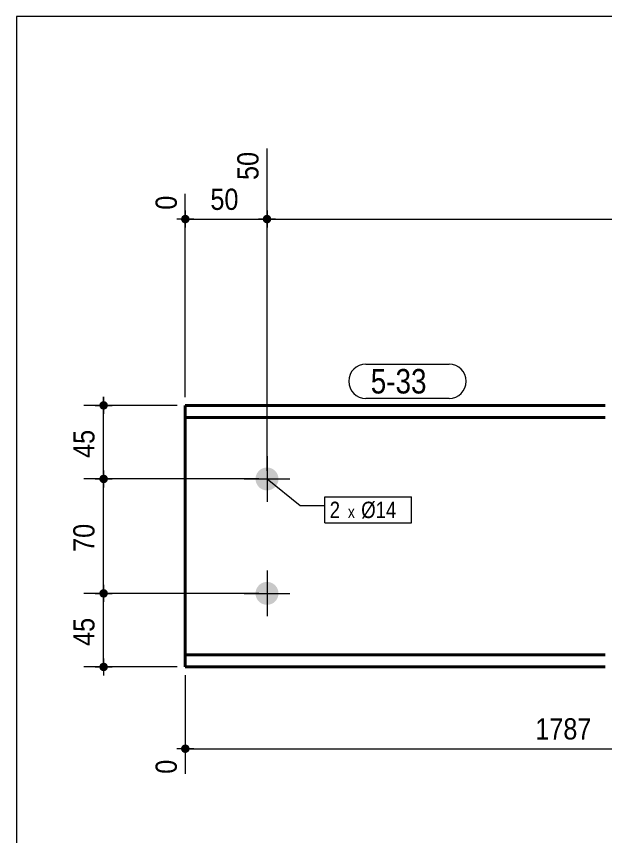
# Model space of a CAD drawing. Header units: millimetres. Extents: x 2 to 287, y 5 to 195.
# Drawn here: x 5 to 77.1, y 94.7 to 195 of the extents above; entities that cross this region are included whole.
import ezdxf

# ---------------------------------------------------------------- set-up
doc = ezdxf.new("R2010")
doc.units = ezdxf.units.MM
for name, color, linetype, lineweight in [('Boulon', 7, 'Continuous', 0), ('Cotation', 7, 'Continuous', 0), ('Désignation boulon', 3, 'Continuous', 0), ('Feuille dessin', 5, 'Continuous', 0), ('Piece', 2, 'Continuous', 0), ('Repère pièce', 3, 'Continuous', 0)]:
    doc.layers.add(name, color=color, linetype=linetype, lineweight=lineweight)
doc.styles.add('ARIAL', font='ARIAL.TTF')
doc.styles.add('COMIC_SANS_MS', font='COMIC.TTF')

# ---------------------------------------------------------------- blocks, each defined once
blk = doc.blocks.new('*A2')
at = {"layer": 'Boulon'}
for points in [[(34.28, 138.45), (34.28, 138.49), (34.28, 138.52), (34.29, 138.55), (34.29, 138.59), (34.29, 138.62), (34.3, 138.66), (34.31, 138.69), (34.31, 138.72), (34.32, 138.76), (34.33, 138.79), (34.34, 138.82), (34.35, 138.86), (34.36, 138.89), (34.37, 138.92), (34.39, 138.95), (34.4, 138.98), (34.41, 139.01), (34.43, 139.05), (34.44, 139.08), (34.46, 139.11), (34.48, 139.14), (34.5, 139.17), (34.52, 139.19), (34.54, 139.22), (34.56, 139.25), (34.58, 139.28), (34.6, 139.3), (34.62, 139.33), (34.64, 139.36), (34.67, 139.38), (34.69, 139.41), (34.71, 139.43), (34.74, 139.45), (34.77, 139.48), (34.79, 139.5), (34.82, 139.52), (34.85, 139.54), (34.87, 139.56), (34.9, 139.58), (34.93, 139.6), (34.96, 139.62), (34.99, 139.63), (35.02, 139.65), (35.05, 139.67), (35.08, 139.68), (35.11, 139.7), (35.14, 139.71), (35.18, 139.72), (35.21, 139.73), (35.24, 139.75), (35.27, 139.76), (35.31, 139.77), (35.34, 139.77), (35.37, 139.78), (35.41, 139.79), (35.44, 139.8), (35.47, 139.8), (35.51, 139.81), (35.54, 139.81), (35.58, 139.81), (35.61, 139.81), (35.65, 139.82), (35.68, 139.82), (35.71, 139.82), (35.75, 139.81), (35.78, 139.81), (35.82, 139.81), (35.85, 139.81), (35.89, 139.8), (35.92, 139.8), (35.95, 139.79), (35.99, 139.78), (36.02, 139.77), (36.05, 139.77), (36.09, 139.76), (36.12, 139.75), (36.15, 139.73), (36.18, 139.72), (36.22, 139.71), (36.25, 139.7), (36.28, 139.68), (36.31, 139.67), (36.34, 139.65), (36.37, 139.63), (36.4, 139.62), (36.43, 139.6), (36.46, 139.58), (36.49, 139.56), (36.51, 139.54), (36.54, 139.52), (36.57, 139.5), (36.59, 139.48), (36.62, 139.45), (36.65, 139.43), (36.67, 139.41), (36.69, 139.38), (36.72, 139.36), (36.74, 139.33), (36.76, 139.3), (36.78, 139.28), (36.8, 139.25), (36.82, 139.22), (36.84, 139.19), (36.86, 139.17), (36.88, 139.14), (36.9, 139.11), (36.91, 139.08), (36.93, 139.05), (36.95, 139.01), (36.96, 138.98), (36.97, 138.95), (36.99, 138.92), (37, 138.89), (37.01, 138.86), (37.02, 138.82), (37.03, 138.79), (37.04, 138.76), (37.05, 138.72), (37.05, 138.69), (37.06, 138.66), (37.06, 138.62), (37.07, 138.59), (37.07, 138.55), (37.08, 138.52), (37.08, 138.49), (37.08, 138.45), (37.08, 138.42), (37.08, 138.38), (37.08, 138.35), (37.08, 138.31), (37.07, 138.28), (37.07, 138.24), (37.06, 138.21), (37.06, 138.18), (37.05, 138.14), (37.05, 138.11), (37.04, 138.08), (37.03, 138.04), (37.02, 138.01), (37.01, 137.98), (37, 137.94), (36.99, 137.91), (36.97, 137.88), (36.96, 137.85), (36.95, 137.82), (36.93, 137.79), (36.91, 137.76), (36.9, 137.73), (36.88, 137.7), (36.86, 137.67), (36.84, 137.64), (36.82, 137.61), (36.8, 137.58), (36.78, 137.56), (36.76, 137.53), (36.74, 137.5), (36.72, 137.48), (36.69, 137.45), (36.67, 137.43), (36.65, 137.4), (36.62, 137.38), (36.59, 137.36), (36.57, 137.33), (36.54, 137.31), (36.51, 137.29), (36.49, 137.27), (36.46, 137.25), (36.43, 137.23), (36.4, 137.22), (36.37, 137.2), (36.34, 137.18), (36.31, 137.17), (36.28, 137.15), (36.25, 137.14), (36.22, 137.12), (36.18, 137.11), (36.15, 137.1), (36.12, 137.09), (36.09, 137.08), (36.05, 137.07), (36.02, 137.06), (35.99, 137.05), (35.95, 137.04), (35.92, 137.04), (35.89, 137.03), (35.85, 137.03), (35.82, 137.02), (35.78, 137.02), (35.75, 137.02), (35.71, 137.02), (35.68, 137.02), (35.65, 137.02), (35.61, 137.02), (35.58, 137.02), (35.54, 137.02), (35.51, 137.03), (35.47, 137.03), (35.44, 137.04), (35.41, 137.04), (35.37, 137.05), (35.34, 137.06), (35.31, 137.07), (35.27, 137.08), (35.24, 137.09), (35.21, 137.1), (35.18, 137.11), (35.14, 137.12), (35.11, 137.14), (35.08, 137.15), (35.05, 137.17), (35.02, 137.18), (34.99, 137.2), (34.96, 137.22), (34.93, 137.23), (34.9, 137.25), (34.87, 137.27), (34.85, 137.29), (34.82, 137.31), (34.79, 137.33), (34.77, 137.36), (34.74, 137.38), (34.71, 137.4), (34.69, 137.43), (34.67, 137.45), (34.64, 137.48), (34.62, 137.5), (34.6, 137.53), (34.58, 137.56), (34.56, 137.58), (34.54, 137.61), (34.52, 137.64), (34.5, 137.67), (34.48, 137.7), (34.46, 137.73), (34.44, 137.76), (34.43, 137.79), (34.41, 137.82), (34.4, 137.85), (34.39, 137.88), (34.37, 137.91), (34.36, 137.94), (34.35, 137.98), (34.34, 138.01), (34.33, 138.04), (34.32, 138.08), (34.31, 138.11), (34.31, 138.14), (34.3, 138.18), (34.29, 138.21), (34.29, 138.24), (34.29, 138.28), (34.28, 138.31), (34.28, 138.35), (34.28, 138.38), (34.28, 138.42)], [(34.28, 124.45), (34.28, 124.49), (34.28, 124.52), (34.29, 124.55), (34.29, 124.59), (34.29, 124.62), (34.3, 124.66), (34.31, 124.69), (34.31, 124.72), (34.32, 124.76), (34.33, 124.79), (34.34, 124.82), (34.35, 124.86), (34.36, 124.89), (34.37, 124.92), (34.39, 124.95), (34.4, 124.98), (34.41, 125.01), (34.43, 125.05), (34.44, 125.08), (34.46, 125.11), (34.48, 125.14), (34.5, 125.17), (34.52, 125.19), (34.54, 125.22), (34.56, 125.25), (34.58, 125.28), (34.6, 125.3), (34.62, 125.33), (34.64, 125.36), (34.67, 125.38), (34.69, 125.41), (34.71, 125.43), (34.74, 125.45), (34.77, 125.48), (34.79, 125.5), (34.82, 125.52), (34.85, 125.54), (34.87, 125.56), (34.9, 125.58), (34.93, 125.6), (34.96, 125.62), (34.99, 125.63), (35.02, 125.65), (35.05, 125.67), (35.08, 125.68), (35.11, 125.7), (35.14, 125.71), (35.18, 125.72), (35.21, 125.73), (35.24, 125.75), (35.27, 125.76), (35.31, 125.77), (35.34, 125.77), (35.37, 125.78), (35.41, 125.79), (35.44, 125.8), (35.47, 125.8), (35.51, 125.81), (35.54, 125.81), (35.58, 125.81), (35.61, 125.81), (35.65, 125.82), (35.68, 125.82), (35.71, 125.82), (35.75, 125.81), (35.78, 125.81), (35.82, 125.81), (35.85, 125.81), (35.89, 125.8), (35.92, 125.8), (35.95, 125.79), (35.99, 125.78), (36.02, 125.77), (36.05, 125.77), (36.09, 125.76), (36.12, 125.75), (36.15, 125.73), (36.18, 125.72), (36.22, 125.71), (36.25, 125.7), (36.28, 125.68), (36.31, 125.67), (36.34, 125.65), (36.37, 125.63), (36.4, 125.62), (36.43, 125.6), (36.46, 125.58), (36.49, 125.56), (36.51, 125.54), (36.54, 125.52), (36.57, 125.5), (36.59, 125.48), (36.62, 125.45), (36.65, 125.43), (36.67, 125.41), (36.69, 125.38), (36.72, 125.36), (36.74, 125.33), (36.76, 125.3), (36.78, 125.28), (36.8, 125.25), (36.82, 125.22), (36.84, 125.19), (36.86, 125.17), (36.88, 125.14), (36.9, 125.11), (36.91, 125.08), (36.93, 125.05), (36.95, 125.01), (36.96, 124.98), (36.97, 124.95), (36.99, 124.92), (37, 124.89), (37.01, 124.86), (37.02, 124.82), (37.03, 124.79), (37.04, 124.76), (37.05, 124.72), (37.05, 124.69), (37.06, 124.66), (37.06, 124.62), (37.07, 124.59), (37.07, 124.55), (37.08, 124.52), (37.08, 124.49), (37.08, 124.45), (37.08, 124.42), (37.08, 124.38), (37.08, 124.35), (37.08, 124.31), (37.07, 124.28), (37.07, 124.24), (37.06, 124.21), (37.06, 124.18), (37.05, 124.14), (37.05, 124.11), (37.04, 124.08), (37.03, 124.04), (37.02, 124.01), (37.01, 123.98), (37, 123.94), (36.99, 123.91), (36.97, 123.88), (36.96, 123.85), (36.95, 123.82), (36.93, 123.79), (36.91, 123.76), (36.9, 123.73), (36.88, 123.7), (36.86, 123.67), (36.84, 123.64), (36.82, 123.61), (36.8, 123.58), (36.78, 123.56), (36.76, 123.53), (36.74, 123.5), (36.72, 123.48), (36.69, 123.45), (36.67, 123.43), (36.65, 123.4), (36.62, 123.38), (36.59, 123.36), (36.57, 123.33), (36.54, 123.31), (36.51, 123.29), (36.49, 123.27), (36.46, 123.25), (36.43, 123.23), (36.4, 123.22), (36.37, 123.2), (36.34, 123.18), (36.31, 123.17), (36.28, 123.15), (36.25, 123.14), (36.22, 123.12), (36.18, 123.11), (36.15, 123.1), (36.12, 123.09), (36.09, 123.08), (36.05, 123.07), (36.02, 123.06), (35.99, 123.05), (35.95, 123.04), (35.92, 123.04), (35.89, 123.03), (35.85, 123.03), (35.82, 123.02), (35.78, 123.02), (35.75, 123.02), (35.71, 123.02), (35.68, 123.02), (35.65, 123.02), (35.61, 123.02), (35.58, 123.02), (35.54, 123.02), (35.51, 123.03), (35.47, 123.03), (35.44, 123.04), (35.41, 123.04), (35.37, 123.05), (35.34, 123.06), (35.31, 123.07), (35.27, 123.08), (35.24, 123.09), (35.21, 123.1), (35.18, 123.11), (35.14, 123.12), (35.11, 123.14), (35.08, 123.15), (35.05, 123.17), (35.02, 123.18), (34.99, 123.2), (34.96, 123.22), (34.93, 123.23), (34.9, 123.25), (34.87, 123.27), (34.85, 123.29), (34.82, 123.31), (34.79, 123.33), (34.77, 123.36), (34.74, 123.38), (34.71, 123.4), (34.69, 123.43), (34.67, 123.45), (34.64, 123.48), (34.62, 123.5), (34.6, 123.53), (34.58, 123.56), (34.56, 123.58), (34.54, 123.61), (34.52, 123.64), (34.5, 123.67), (34.48, 123.7), (34.46, 123.73), (34.44, 123.76), (34.43, 123.79), (34.41, 123.82), (34.4, 123.85), (34.39, 123.88), (34.37, 123.91), (34.36, 123.94), (34.35, 123.98), (34.34, 124.01), (34.33, 124.04), (34.32, 124.08), (34.31, 124.11), (34.31, 124.14), (34.3, 124.18), (34.29, 124.21), (34.29, 124.24), (34.29, 124.28), (34.28, 124.31), (34.28, 124.35), (34.28, 124.38), (34.28, 124.42)]]:
    blk.add_hatch(color=256, dxfattribs=at).paths.add_polyline_path(points, flags=17)
at = {"layer": 'Boulon', "linetype": 'Continuous', "lineweight": 0}
for p, q in [((35.68, 141.22), (35.68, 135.62)), ((32.88, 138.42), (38.48, 138.42)), ((35.68, 127.22), (35.68, 121.62)), ((32.88, 124.42), (38.48, 124.42))]:
    blk.add_line(p, q, dxfattribs=at)
blk = doc.blocks.new('*A4')
at = {"layer": 'Piece', "color": 2, "linetype": 'Continuous', "lineweight": 40}
for p, q in [((77.079679, 147.417109), (25.68, 147.417109)), ((25.68, 116.897109), (25.68, 147.417109)), ((77.079679, 145.937109), (25.68, 145.937109)), ((25.68, 116.897109), (77.079679, 116.897109)), ((25.68, 115.417109), (25.68, 116.897109)), ((77.079679, 115.417109), (25.68, 115.417109))]:
    blk.add_line(p, q, dxfattribs=at)
blk = doc.blocks.new('*A5')
at = {"layer": 'Feuille dessin', "linetype": 'Continuous', "lineweight": 0}
for p, q in [((282, 195), (5, 195)), ((5, 195), (5, 5))]:
    blk.add_line(p, q, dxfattribs=at)
blk = doc.blocks.new('*A13')
at = {"layer": 'Cotation'}
for points in [[(15.65, 123.9), (15.63, 123.9), (15.6, 123.9), (15.58, 123.91), (15.55, 123.91), (15.53, 123.92), (15.5, 123.93), (15.48, 123.94), (15.46, 123.95), (15.43, 123.96), (15.41, 123.97), (15.39, 123.98), (15.37, 124), (15.35, 124.01), (15.33, 124.03), (15.31, 124.05), (15.29, 124.07), (15.28, 124.09), (15.26, 124.11), (15.25, 124.13), (15.23, 124.15), (15.22, 124.17), (15.21, 124.19), (15.2, 124.22), (15.19, 124.24), (15.18, 124.27), (15.18, 124.29), (15.17, 124.31), (15.17, 124.34), (15.16, 124.37), (15.16, 124.39), (15.16, 124.42), (15.16, 124.44), (15.16, 124.47), (15.17, 124.49), (15.17, 124.52), (15.18, 124.54), (15.18, 124.57), (15.19, 124.59), (15.2, 124.62), (15.21, 124.64), (15.22, 124.66), (15.23, 124.68), (15.25, 124.71), (15.26, 124.73), (15.28, 124.75), (15.29, 124.77), (15.31, 124.78), (15.33, 124.8), (15.35, 124.82), (15.37, 124.83), (15.39, 124.85), (15.41, 124.86), (15.43, 124.87), (15.46, 124.89), (15.48, 124.9), (15.5, 124.91), (15.53, 124.91), (15.55, 124.92), (15.58, 124.93), (15.6, 124.93), (15.63, 124.93), (15.65, 124.94), (15.68, 124.94), (15.71, 124.94), (15.73, 124.93), (15.76, 124.93), (15.78, 124.93), (15.81, 124.92), (15.83, 124.91), (15.86, 124.91), (15.88, 124.9), (15.9, 124.89), (15.93, 124.87), (15.95, 124.86), (15.97, 124.85), (15.99, 124.83), (16.01, 124.82), (16.03, 124.8), (16.05, 124.78), (16.07, 124.77), (16.08, 124.75), (16.1, 124.73), (16.11, 124.71), (16.13, 124.68), (16.14, 124.66), (16.15, 124.64), (16.16, 124.62), (16.17, 124.59), (16.18, 124.57), (16.18, 124.54), (16.19, 124.52), (16.19, 124.49), (16.2, 124.47), (16.2, 124.44), (16.2, 124.42), (16.2, 124.39), (16.2, 124.37), (16.19, 124.34), (16.19, 124.31), (16.18, 124.29), (16.18, 124.27), (16.17, 124.24), (16.16, 124.22), (16.15, 124.19), (16.14, 124.17), (16.13, 124.15), (16.11, 124.13), (16.1, 124.11), (16.08, 124.09), (16.07, 124.07), (16.05, 124.05), (16.03, 124.03), (16.01, 124.01), (15.99, 124), (15.97, 123.98), (15.95, 123.97), (15.93, 123.96), (15.9, 123.95), (15.88, 123.94), (15.86, 123.93), (15.83, 123.92), (15.81, 123.91), (15.78, 123.91), (15.76, 123.9), (15.73, 123.9), (15.71, 123.9), (15.68, 123.9)], [(15.65, 114.9), (15.63, 114.9), (15.6, 114.9), (15.58, 114.91), (15.55, 114.91), (15.53, 114.92), (15.5, 114.93), (15.48, 114.94), (15.46, 114.95), (15.43, 114.96), (15.41, 114.97), (15.39, 114.98), (15.37, 115), (15.35, 115.02), (15.33, 115.03), (15.31, 115.05), (15.29, 115.07), (15.28, 115.09), (15.26, 115.11), (15.25, 115.13), (15.23, 115.15), (15.22, 115.17), (15.21, 115.19), (15.2, 115.22), (15.19, 115.24), (15.18, 115.27), (15.18, 115.29), (15.17, 115.32), (15.17, 115.34), (15.16, 115.37), (15.16, 115.39), (15.16, 115.42), (15.16, 115.44), (15.16, 115.47), (15.17, 115.49), (15.17, 115.52), (15.18, 115.54), (15.18, 115.57), (15.19, 115.59), (15.2, 115.62), (15.21, 115.64), (15.22, 115.66), (15.23, 115.68), (15.25, 115.71), (15.26, 115.73), (15.28, 115.75), (15.29, 115.77), (15.31, 115.78), (15.33, 115.8), (15.35, 115.82), (15.37, 115.83), (15.39, 115.85), (15.41, 115.86), (15.43, 115.88), (15.46, 115.89), (15.48, 115.9), (15.5, 115.91), (15.53, 115.91), (15.55, 115.92), (15.58, 115.93), (15.6, 115.93), (15.63, 115.93), (15.65, 115.94), (15.68, 115.94), (15.71, 115.94), (15.73, 115.93), (15.76, 115.93), (15.78, 115.93), (15.81, 115.92), (15.83, 115.91), (15.86, 115.91), (15.88, 115.9), (15.9, 115.89), (15.93, 115.88), (15.95, 115.86), (15.97, 115.85), (15.99, 115.83), (16.01, 115.82), (16.03, 115.8), (16.05, 115.78), (16.07, 115.77), (16.08, 115.75), (16.1, 115.73), (16.11, 115.71), (16.13, 115.68), (16.14, 115.66), (16.15, 115.64), (16.16, 115.62), (16.17, 115.59), (16.18, 115.57), (16.18, 115.54), (16.19, 115.52), (16.19, 115.49), (16.2, 115.47), (16.2, 115.44), (16.2, 115.42), (16.2, 115.39), (16.2, 115.37), (16.19, 115.34), (16.19, 115.32), (16.18, 115.29), (16.18, 115.27), (16.17, 115.24), (16.16, 115.22), (16.15, 115.19), (16.14, 115.17), (16.13, 115.15), (16.11, 115.13), (16.1, 115.11), (16.08, 115.09), (16.07, 115.07), (16.05, 115.05), (16.03, 115.03), (16.01, 115.02), (15.99, 115), (15.97, 114.98), (15.95, 114.97), (15.93, 114.96), (15.9, 114.95), (15.88, 114.94), (15.86, 114.93), (15.83, 114.92), (15.81, 114.91), (15.78, 114.91), (15.76, 114.9), (15.73, 114.9), (15.71, 114.9), (15.68, 114.9)]]:
    blk.add_hatch(color=256, dxfattribs=at).paths.add_polyline_path(points, flags=17)
at = {"layer": 'Cotation', "linetype": 'Continuous', "lineweight": 0}
for p, q in [((15.68, 125.46), (15.68, 123.38)), ((15.68, 124.42), (15.68, 125.46)), ((34.68, 124.42), (13.26, 124.42)), ((14.64, 124.42), (16.72, 124.42)), ((15.68, 115.42), (15.68, 124.42)), ((15.68, 116.46), (15.68, 114.38)), ((24.68, 115.42), (13.26, 115.42)), ((14.64, 115.42), (16.72, 115.42)), ((15.68, 115.42), (15.68, 114.38))]:
    blk.add_line(p, q, dxfattribs=at)
at = {"layer": 'Cotation'}
for p in [(15.68, 124.42), (15.68, 115.42)]:
    blk.add_point(p, dxfattribs=at)
at = {"layer": 'Cotation', "style": 'ARIAL', "width": 0.85}
blk.add_text('45', height=2.6, rotation=90.0002, dxfattribs=at).set_placement((14.56, 117.99))
blk = doc.blocks.new('*A14')
at = {"layer": 'Cotation'}
for points in [[(15.65, 137.9), (15.63, 137.9), (15.6, 137.9), (15.58, 137.91), (15.55, 137.91), (15.53, 137.92), (15.5, 137.93), (15.48, 137.94), (15.46, 137.95), (15.43, 137.96), (15.41, 137.97), (15.39, 137.98), (15.37, 138), (15.35, 138.01), (15.33, 138.03), (15.31, 138.05), (15.29, 138.07), (15.28, 138.09), (15.26, 138.11), (15.25, 138.13), (15.23, 138.15), (15.22, 138.17), (15.21, 138.19), (15.2, 138.22), (15.19, 138.24), (15.18, 138.27), (15.18, 138.29), (15.17, 138.31), (15.17, 138.34), (15.16, 138.37), (15.16, 138.39), (15.16, 138.42), (15.16, 138.44), (15.16, 138.47), (15.17, 138.49), (15.17, 138.52), (15.18, 138.54), (15.18, 138.57), (15.19, 138.59), (15.2, 138.62), (15.21, 138.64), (15.22, 138.66), (15.23, 138.68), (15.25, 138.71), (15.26, 138.73), (15.28, 138.75), (15.29, 138.77), (15.31, 138.78), (15.33, 138.8), (15.35, 138.82), (15.37, 138.83), (15.39, 138.85), (15.41, 138.86), (15.43, 138.87), (15.46, 138.89), (15.48, 138.9), (15.5, 138.91), (15.53, 138.91), (15.55, 138.92), (15.58, 138.93), (15.6, 138.93), (15.63, 138.93), (15.65, 138.94), (15.68, 138.94), (15.71, 138.94), (15.73, 138.93), (15.76, 138.93), (15.78, 138.93), (15.81, 138.92), (15.83, 138.91), (15.86, 138.91), (15.88, 138.9), (15.9, 138.89), (15.93, 138.87), (15.95, 138.86), (15.97, 138.85), (15.99, 138.83), (16.01, 138.82), (16.03, 138.8), (16.05, 138.78), (16.07, 138.77), (16.08, 138.75), (16.1, 138.73), (16.11, 138.71), (16.13, 138.68), (16.14, 138.66), (16.15, 138.64), (16.16, 138.62), (16.17, 138.59), (16.18, 138.57), (16.18, 138.54), (16.19, 138.52), (16.19, 138.49), (16.2, 138.47), (16.2, 138.44), (16.2, 138.42), (16.2, 138.39), (16.2, 138.37), (16.19, 138.34), (16.19, 138.31), (16.18, 138.29), (16.18, 138.27), (16.17, 138.24), (16.16, 138.22), (16.15, 138.19), (16.14, 138.17), (16.13, 138.15), (16.11, 138.13), (16.1, 138.11), (16.08, 138.09), (16.07, 138.07), (16.05, 138.05), (16.03, 138.03), (16.01, 138.01), (15.99, 138), (15.97, 137.98), (15.95, 137.97), (15.93, 137.96), (15.9, 137.95), (15.88, 137.94), (15.86, 137.93), (15.83, 137.92), (15.81, 137.91), (15.78, 137.91), (15.76, 137.9), (15.73, 137.9), (15.71, 137.9), (15.68, 137.9)], [(15.65, 123.9), (15.63, 123.9), (15.6, 123.9), (15.58, 123.91), (15.55, 123.91), (15.53, 123.92), (15.5, 123.93), (15.48, 123.94), (15.46, 123.95), (15.43, 123.96), (15.41, 123.97), (15.39, 123.98), (15.37, 124), (15.35, 124.01), (15.33, 124.03), (15.31, 124.05), (15.29, 124.07), (15.28, 124.09), (15.26, 124.11), (15.25, 124.13), (15.23, 124.15), (15.22, 124.17), (15.21, 124.19), (15.2, 124.22), (15.19, 124.24), (15.18, 124.27), (15.18, 124.29), (15.17, 124.31), (15.17, 124.34), (15.16, 124.37), (15.16, 124.39), (15.16, 124.42), (15.16, 124.44), (15.16, 124.47), (15.17, 124.49), (15.17, 124.52), (15.18, 124.54), (15.18, 124.57), (15.19, 124.59), (15.2, 124.62), (15.21, 124.64), (15.22, 124.66), (15.23, 124.68), (15.25, 124.71), (15.26, 124.73), (15.28, 124.75), (15.29, 124.77), (15.31, 124.78), (15.33, 124.8), (15.35, 124.82), (15.37, 124.83), (15.39, 124.85), (15.41, 124.86), (15.43, 124.87), (15.46, 124.89), (15.48, 124.9), (15.5, 124.91), (15.53, 124.91), (15.55, 124.92), (15.58, 124.93), (15.6, 124.93), (15.63, 124.93), (15.65, 124.94), (15.68, 124.94), (15.71, 124.94), (15.73, 124.93), (15.76, 124.93), (15.78, 124.93), (15.81, 124.92), (15.83, 124.91), (15.86, 124.91), (15.88, 124.9), (15.9, 124.89), (15.93, 124.87), (15.95, 124.86), (15.97, 124.85), (15.99, 124.83), (16.01, 124.82), (16.03, 124.8), (16.05, 124.78), (16.07, 124.77), (16.08, 124.75), (16.1, 124.73), (16.11, 124.71), (16.13, 124.68), (16.14, 124.66), (16.15, 124.64), (16.16, 124.62), (16.17, 124.59), (16.18, 124.57), (16.18, 124.54), (16.19, 124.52), (16.19, 124.49), (16.2, 124.47), (16.2, 124.44), (16.2, 124.42), (16.2, 124.39), (16.2, 124.37), (16.19, 124.34), (16.19, 124.31), (16.18, 124.29), (16.18, 124.27), (16.17, 124.24), (16.16, 124.22), (16.15, 124.19), (16.14, 124.17), (16.13, 124.15), (16.11, 124.13), (16.1, 124.11), (16.08, 124.09), (16.07, 124.07), (16.05, 124.05), (16.03, 124.03), (16.01, 124.01), (15.99, 124), (15.97, 123.98), (15.95, 123.97), (15.93, 123.96), (15.9, 123.95), (15.88, 123.94), (15.86, 123.93), (15.83, 123.92), (15.81, 123.91), (15.78, 123.91), (15.76, 123.9), (15.73, 123.9), (15.71, 123.9), (15.68, 123.9)]]:
    blk.add_hatch(color=256, dxfattribs=at).paths.add_polyline_path(points, flags=17)
at = {"layer": 'Cotation', "linetype": 'Continuous', "lineweight": 0}
for p, q in [((15.68, 139.46), (15.68, 137.38)), ((15.68, 138.42), (15.68, 139.46)), ((34.68, 138.42), (13.26, 138.42)), ((14.64, 138.42), (16.72, 138.42)), ((15.68, 124.42), (15.68, 138.42)), ((15.68, 125.46), (15.68, 123.38)), ((34.68, 124.42), (13.26, 124.42)), ((14.64, 124.42), (16.72, 124.42)), ((15.68, 124.42), (15.68, 123.38))]:
    blk.add_line(p, q, dxfattribs=at)
at = {"layer": 'Cotation'}
for p in [(15.68, 138.42), (15.68, 124.42)]:
    blk.add_point(p, dxfattribs=at)
at = {"layer": 'Cotation', "style": 'ARIAL', "width": 0.85}
blk.add_text('70', height=2.6, rotation=90.0002, dxfattribs=at).set_placement((14.56, 129.49))
blk = doc.blocks.new('*A15')
at = {"layer": 'Cotation'}
for points in [[(15.65, 146.9), (15.63, 146.9), (15.6, 146.9), (15.58, 146.91), (15.55, 146.91), (15.53, 146.92), (15.5, 146.93), (15.48, 146.94), (15.46, 146.95), (15.43, 146.96), (15.41, 146.97), (15.39, 146.98), (15.37, 147), (15.35, 147.02), (15.33, 147.03), (15.31, 147.05), (15.29, 147.07), (15.28, 147.09), (15.26, 147.11), (15.25, 147.13), (15.23, 147.15), (15.22, 147.17), (15.21, 147.19), (15.2, 147.22), (15.19, 147.24), (15.18, 147.27), (15.18, 147.29), (15.17, 147.32), (15.17, 147.34), (15.16, 147.37), (15.16, 147.39), (15.16, 147.42), (15.16, 147.44), (15.16, 147.47), (15.17, 147.49), (15.17, 147.52), (15.18, 147.54), (15.18, 147.57), (15.19, 147.59), (15.2, 147.62), (15.21, 147.64), (15.22, 147.66), (15.23, 147.68), (15.25, 147.71), (15.26, 147.73), (15.28, 147.75), (15.29, 147.77), (15.31, 147.78), (15.33, 147.8), (15.35, 147.82), (15.37, 147.83), (15.39, 147.85), (15.41, 147.86), (15.43, 147.88), (15.46, 147.89), (15.48, 147.9), (15.5, 147.91), (15.53, 147.91), (15.55, 147.92), (15.58, 147.93), (15.6, 147.93), (15.63, 147.93), (15.65, 147.94), (15.68, 147.94), (15.71, 147.94), (15.73, 147.93), (15.76, 147.93), (15.78, 147.93), (15.81, 147.92), (15.83, 147.91), (15.86, 147.91), (15.88, 147.9), (15.9, 147.89), (15.93, 147.88), (15.95, 147.86), (15.97, 147.85), (15.99, 147.83), (16.01, 147.82), (16.03, 147.8), (16.05, 147.78), (16.07, 147.77), (16.08, 147.75), (16.1, 147.73), (16.11, 147.71), (16.13, 147.68), (16.14, 147.66), (16.15, 147.64), (16.16, 147.62), (16.17, 147.59), (16.18, 147.57), (16.18, 147.54), (16.19, 147.52), (16.19, 147.49), (16.2, 147.47), (16.2, 147.44), (16.2, 147.42), (16.2, 147.39), (16.2, 147.37), (16.19, 147.34), (16.19, 147.32), (16.18, 147.29), (16.18, 147.27), (16.17, 147.24), (16.16, 147.22), (16.15, 147.19), (16.14, 147.17), (16.13, 147.15), (16.11, 147.13), (16.1, 147.11), (16.08, 147.09), (16.07, 147.07), (16.05, 147.05), (16.03, 147.03), (16.01, 147.02), (15.99, 147), (15.97, 146.98), (15.95, 146.97), (15.93, 146.96), (15.9, 146.95), (15.88, 146.94), (15.86, 146.93), (15.83, 146.92), (15.81, 146.91), (15.78, 146.91), (15.76, 146.9), (15.73, 146.9), (15.71, 146.9), (15.68, 146.9)], [(15.65, 137.9), (15.63, 137.9), (15.6, 137.9), (15.58, 137.91), (15.55, 137.91), (15.53, 137.92), (15.5, 137.93), (15.48, 137.94), (15.46, 137.95), (15.43, 137.96), (15.41, 137.97), (15.39, 137.98), (15.37, 138), (15.35, 138.01), (15.33, 138.03), (15.31, 138.05), (15.29, 138.07), (15.28, 138.09), (15.26, 138.11), (15.25, 138.13), (15.23, 138.15), (15.22, 138.17), (15.21, 138.19), (15.2, 138.22), (15.19, 138.24), (15.18, 138.27), (15.18, 138.29), (15.17, 138.31), (15.17, 138.34), (15.16, 138.37), (15.16, 138.39), (15.16, 138.42), (15.16, 138.44), (15.16, 138.47), (15.17, 138.49), (15.17, 138.52), (15.18, 138.54), (15.18, 138.57), (15.19, 138.59), (15.2, 138.62), (15.21, 138.64), (15.22, 138.66), (15.23, 138.68), (15.25, 138.71), (15.26, 138.73), (15.28, 138.75), (15.29, 138.77), (15.31, 138.78), (15.33, 138.8), (15.35, 138.82), (15.37, 138.83), (15.39, 138.85), (15.41, 138.86), (15.43, 138.87), (15.46, 138.89), (15.48, 138.9), (15.5, 138.91), (15.53, 138.91), (15.55, 138.92), (15.58, 138.93), (15.6, 138.93), (15.63, 138.93), (15.65, 138.94), (15.68, 138.94), (15.71, 138.94), (15.73, 138.93), (15.76, 138.93), (15.78, 138.93), (15.81, 138.92), (15.83, 138.91), (15.86, 138.91), (15.88, 138.9), (15.9, 138.89), (15.93, 138.87), (15.95, 138.86), (15.97, 138.85), (15.99, 138.83), (16.01, 138.82), (16.03, 138.8), (16.05, 138.78), (16.07, 138.77), (16.08, 138.75), (16.1, 138.73), (16.11, 138.71), (16.13, 138.68), (16.14, 138.66), (16.15, 138.64), (16.16, 138.62), (16.17, 138.59), (16.18, 138.57), (16.18, 138.54), (16.19, 138.52), (16.19, 138.49), (16.2, 138.47), (16.2, 138.44), (16.2, 138.42), (16.2, 138.39), (16.2, 138.37), (16.19, 138.34), (16.19, 138.31), (16.18, 138.29), (16.18, 138.27), (16.17, 138.24), (16.16, 138.22), (16.15, 138.19), (16.14, 138.17), (16.13, 138.15), (16.11, 138.13), (16.1, 138.11), (16.08, 138.09), (16.07, 138.07), (16.05, 138.05), (16.03, 138.03), (16.01, 138.01), (15.99, 138), (15.97, 137.98), (15.95, 137.97), (15.93, 137.96), (15.9, 137.95), (15.88, 137.94), (15.86, 137.93), (15.83, 137.92), (15.81, 137.91), (15.78, 137.91), (15.76, 137.9), (15.73, 137.9), (15.71, 137.9), (15.68, 137.9)]]:
    blk.add_hatch(color=256, dxfattribs=at).paths.add_polyline_path(points, flags=17)
at = {"layer": 'Cotation', "linetype": 'Continuous', "lineweight": 0}
for p, q in [((15.68, 148.46), (15.68, 146.38)), ((15.68, 147.42), (15.68, 148.46)), ((24.68, 147.42), (13.26, 147.42)), ((14.64, 147.42), (16.72, 147.42)), ((15.68, 138.42), (15.68, 147.42)), ((15.68, 139.46), (15.68, 137.38)), ((34.68, 138.42), (13.26, 138.42)), ((14.64, 138.42), (16.72, 138.42)), ((15.68, 138.42), (15.68, 137.38))]:
    blk.add_line(p, q, dxfattribs=at)
at = {"layer": 'Cotation'}
for p in [(15.68, 147.42), (15.68, 138.42)]:
    blk.add_point(p, dxfattribs=at)
at = {"layer": 'Cotation', "style": 'ARIAL', "width": 0.85}
blk.add_text('45', height=2.6, rotation=90.0002, dxfattribs=at).set_placement((14.56, 140.99))
blk = doc.blocks.new('*A20')
at = {"layer": 'Cotation'}
for points in [[(25.65, 169.69), (25.63, 169.69), (25.6, 169.69), (25.58, 169.7), (25.55, 169.7), (25.53, 169.71), (25.5, 169.72), (25.48, 169.73), (25.46, 169.74), (25.43, 169.75), (25.41, 169.76), (25.39, 169.78), (25.37, 169.79), (25.35, 169.81), (25.33, 169.82), (25.31, 169.84), (25.29, 169.86), (25.28, 169.88), (25.26, 169.9), (25.25, 169.92), (25.23, 169.94), (25.22, 169.96), (25.21, 169.99), (25.2, 170.01), (25.19, 170.03), (25.18, 170.06), (25.18, 170.08), (25.17, 170.11), (25.17, 170.13), (25.16, 170.16), (25.16, 170.18), (25.16, 170.21), (25.16, 170.23), (25.16, 170.26), (25.17, 170.28), (25.17, 170.31), (25.18, 170.33), (25.18, 170.36), (25.19, 170.38), (25.2, 170.41), (25.21, 170.43), (25.22, 170.45), (25.23, 170.48), (25.25, 170.5), (25.26, 170.52), (25.28, 170.54), (25.29, 170.56), (25.31, 170.58), (25.33, 170.59), (25.35, 170.61), (25.37, 170.63), (25.39, 170.64), (25.41, 170.65), (25.43, 170.67), (25.46, 170.68), (25.48, 170.69), (25.5, 170.7), (25.53, 170.71), (25.55, 170.71), (25.58, 170.72), (25.6, 170.72), (25.63, 170.73), (25.65, 170.73), (25.68, 170.73), (25.71, 170.73), (25.73, 170.73), (25.76, 170.72), (25.78, 170.72), (25.81, 170.71), (25.83, 170.71), (25.86, 170.7), (25.88, 170.69), (25.9, 170.68), (25.93, 170.67), (25.95, 170.65), (25.97, 170.64), (25.99, 170.63), (26.01, 170.61), (26.03, 170.59), (26.05, 170.58), (26.07, 170.56), (26.08, 170.54), (26.1, 170.52), (26.11, 170.5), (26.13, 170.48), (26.14, 170.45), (26.15, 170.43), (26.16, 170.41), (26.17, 170.38), (26.18, 170.36), (26.18, 170.33), (26.19, 170.31), (26.19, 170.28), (26.2, 170.26), (26.2, 170.23), (26.2, 170.21), (26.2, 170.18), (26.2, 170.16), (26.19, 170.13), (26.19, 170.11), (26.18, 170.08), (26.18, 170.06), (26.17, 170.03), (26.16, 170.01), (26.15, 169.99), (26.14, 169.96), (26.13, 169.94), (26.11, 169.92), (26.1, 169.9), (26.08, 169.88), (26.07, 169.86), (26.05, 169.84), (26.03, 169.82), (26.01, 169.81), (25.99, 169.79), (25.97, 169.78), (25.95, 169.76), (25.93, 169.75), (25.9, 169.74), (25.88, 169.73), (25.86, 169.72), (25.83, 169.71), (25.81, 169.7), (25.78, 169.7), (25.76, 169.69), (25.73, 169.69), (25.71, 169.69), (25.68, 169.69)], [(35.65, 169.69), (35.63, 169.69), (35.6, 169.69), (35.58, 169.7), (35.55, 169.7), (35.53, 169.71), (35.5, 169.72), (35.48, 169.73), (35.46, 169.74), (35.43, 169.75), (35.41, 169.76), (35.39, 169.78), (35.37, 169.79), (35.35, 169.81), (35.33, 169.82), (35.31, 169.84), (35.29, 169.86), (35.28, 169.88), (35.26, 169.9), (35.25, 169.92), (35.23, 169.94), (35.22, 169.96), (35.21, 169.99), (35.2, 170.01), (35.19, 170.03), (35.18, 170.06), (35.18, 170.08), (35.17, 170.11), (35.17, 170.13), (35.16, 170.16), (35.16, 170.18), (35.16, 170.21), (35.16, 170.23), (35.16, 170.26), (35.17, 170.28), (35.17, 170.31), (35.18, 170.33), (35.18, 170.36), (35.19, 170.38), (35.2, 170.41), (35.21, 170.43), (35.22, 170.45), (35.23, 170.48), (35.25, 170.5), (35.26, 170.52), (35.28, 170.54), (35.29, 170.56), (35.31, 170.58), (35.33, 170.59), (35.35, 170.61), (35.37, 170.63), (35.39, 170.64), (35.41, 170.65), (35.43, 170.67), (35.46, 170.68), (35.48, 170.69), (35.5, 170.7), (35.53, 170.71), (35.55, 170.71), (35.58, 170.72), (35.6, 170.72), (35.63, 170.73), (35.65, 170.73), (35.68, 170.73), (35.71, 170.73), (35.73, 170.73), (35.76, 170.72), (35.78, 170.72), (35.81, 170.71), (35.83, 170.71), (35.85, 170.7), (35.88, 170.69), (35.9, 170.68), (35.92, 170.67), (35.95, 170.65), (35.97, 170.64), (35.99, 170.63), (36.01, 170.61), (36.03, 170.59), (36.05, 170.58), (36.06, 170.56), (36.08, 170.54), (36.1, 170.52), (36.11, 170.5), (36.13, 170.48), (36.14, 170.45), (36.15, 170.43), (36.16, 170.41), (36.17, 170.38), (36.18, 170.36), (36.18, 170.33), (36.19, 170.31), (36.19, 170.28), (36.2, 170.26), (36.2, 170.23), (36.2, 170.21), (36.2, 170.18), (36.2, 170.16), (36.19, 170.13), (36.19, 170.11), (36.18, 170.08), (36.18, 170.06), (36.17, 170.03), (36.16, 170.01), (36.15, 169.99), (36.14, 169.96), (36.13, 169.94), (36.11, 169.92), (36.1, 169.9), (36.08, 169.88), (36.06, 169.86), (36.05, 169.84), (36.03, 169.82), (36.01, 169.81), (35.99, 169.79), (35.97, 169.78), (35.95, 169.76), (35.92, 169.75), (35.9, 169.74), (35.88, 169.73), (35.85, 169.72), (35.83, 169.71), (35.81, 169.7), (35.78, 169.7), (35.76, 169.69), (35.73, 169.69), (35.71, 169.69), (35.68, 169.69)]]:
    blk.add_hatch(color=256, dxfattribs=at).paths.add_polyline_path(points, flags=17)
at = {"layer": 'Cotation', "linetype": 'Continuous', "lineweight": 0}
for p, q in [((35.68, 139.42), (35.68, 178.84)), ((25.68, 148.42), (25.68, 173.28)), ((25.68, 171.25), (25.68, 169.17)), ((35.68, 171.25), (35.68, 169.17)), ((26.72, 170.21), (24.64, 170.21)), ((25.68, 170.21), (24.64, 170.21)), ((25.68, 170.21), (35.68, 170.21)), ((36.72, 170.21), (34.64, 170.21)), ((35.68, 170.21), (36.72, 170.21))]:
    blk.add_line(p, q, dxfattribs=at)
at = {"layer": 'Cotation'}
for p in [(25.68, 170.21), (35.68, 170.21)]:
    blk.add_point(p, dxfattribs=at)
at = {"layer": 'Cotation', "style": 'ARIAL', "width": 0.85}
for s, p in [('50', (34.64, 174.99)), ('0', (24.64, 171.35))]:
    blk.add_text(s, height=2.6, rotation=90.0002, dxfattribs=at).set_placement(p)
blk.add_text('50', height=2.6, dxfattribs=at).set_placement((28.75, 171.33))
blk = doc.blocks.new('*A21')
at = {"layer": 'Cotation'}
blk.add_hatch(color=256, dxfattribs=at).paths.add_polyline_path([(35.65, 169.69), (35.63, 169.69), (35.6, 169.69), (35.58, 169.7), (35.55, 169.7), (35.53, 169.71), (35.5, 169.72), (35.48, 169.73), (35.46, 169.74), (35.43, 169.75), (35.41, 169.76), (35.39, 169.78), (35.37, 169.79), (35.35, 169.81), (35.33, 169.82), (35.31, 169.84), (35.29, 169.86), (35.28, 169.88), (35.26, 169.9), (35.25, 169.92), (35.23, 169.94), (35.22, 169.96), (35.21, 169.99), (35.2, 170.01), (35.19, 170.03), (35.18, 170.06), (35.18, 170.08), (35.17, 170.11), (35.17, 170.13), (35.16, 170.16), (35.16, 170.18), (35.16, 170.21), (35.16, 170.23), (35.16, 170.26), (35.17, 170.28), (35.17, 170.31), (35.18, 170.33), (35.18, 170.36), (35.19, 170.38), (35.2, 170.41), (35.21, 170.43), (35.22, 170.45), (35.23, 170.48), (35.25, 170.5), (35.26, 170.52), (35.28, 170.54), (35.29, 170.56), (35.31, 170.58), (35.33, 170.59), (35.35, 170.61), (35.37, 170.63), (35.39, 170.64), (35.41, 170.65), (35.43, 170.67), (35.46, 170.68), (35.48, 170.69), (35.5, 170.7), (35.53, 170.71), (35.55, 170.71), (35.58, 170.72), (35.6, 170.72), (35.63, 170.73), (35.65, 170.73), (35.68, 170.73), (35.71, 170.73), (35.73, 170.73), (35.76, 170.72), (35.78, 170.72), (35.81, 170.71), (35.83, 170.71), (35.85, 170.7), (35.88, 170.69), (35.9, 170.68), (35.92, 170.67), (35.95, 170.65), (35.97, 170.64), (35.99, 170.63), (36.01, 170.61), (36.03, 170.59), (36.05, 170.58), (36.06, 170.56), (36.08, 170.54), (36.1, 170.52), (36.11, 170.5), (36.13, 170.48), (36.14, 170.45), (36.15, 170.43), (36.16, 170.41), (36.17, 170.38), (36.18, 170.36), (36.18, 170.33), (36.19, 170.31), (36.19, 170.28), (36.2, 170.26), (36.2, 170.23), (36.2, 170.21), (36.2, 170.18), (36.2, 170.16), (36.19, 170.13), (36.19, 170.11), (36.18, 170.08), (36.18, 170.06), (36.17, 170.03), (36.16, 170.01), (36.15, 169.99), (36.14, 169.96), (36.13, 169.94), (36.11, 169.92), (36.1, 169.9), (36.08, 169.88), (36.06, 169.86), (36.05, 169.84), (36.03, 169.82), (36.01, 169.81), (35.99, 169.79), (35.97, 169.78), (35.95, 169.76), (35.92, 169.75), (35.9, 169.74), (35.88, 169.73), (35.85, 169.72), (35.83, 169.71), (35.81, 169.7), (35.78, 169.7), (35.76, 169.69), (35.73, 169.69), (35.71, 169.69), (35.68, 169.69)], flags=17)
at = {"layer": 'Cotation', "linetype": 'Continuous', "lineweight": 0}
for p, q in [((35.68, 139.42), (35.68, 178.84)), ((35.68, 171.25), (35.68, 169.17)), ((36.72, 170.21), (34.64, 170.21)), ((35.68, 170.21), (34.64, 170.21)), ((35.68, 170.21), (241.08, 170.21))]:
    blk.add_line(p, q, dxfattribs=at)
at = {"layer": 'Cotation'}
blk.add_point((35.68, 170.21), dxfattribs=at)
blk = doc.blocks.new('*A22')
at = {"layer": 'Cotation'}
for points in [[(25.65, 104.9), (25.63, 104.9), (25.6, 104.9), (25.58, 104.91), (25.55, 104.91), (25.53, 104.92), (25.5, 104.93), (25.48, 104.94), (25.46, 104.95), (25.43, 104.96), (25.41, 104.97), (25.39, 104.98), (25.37, 105), (25.35, 105.02), (25.33, 105.03), (25.31, 105.05), (25.29, 105.07), (25.28, 105.09), (25.26, 105.11), (25.25, 105.13), (25.23, 105.15), (25.22, 105.17), (25.21, 105.19), (25.2, 105.22), (25.19, 105.24), (25.18, 105.27), (25.18, 105.29), (25.17, 105.32), (25.17, 105.34), (25.16, 105.37), (25.16, 105.39), (25.16, 105.42), (25.16, 105.44), (25.16, 105.47), (25.17, 105.49), (25.17, 105.52), (25.18, 105.54), (25.18, 105.57), (25.19, 105.59), (25.2, 105.62), (25.21, 105.64), (25.22, 105.66), (25.23, 105.68), (25.25, 105.71), (25.26, 105.73), (25.28, 105.75), (25.29, 105.77), (25.31, 105.78), (25.33, 105.8), (25.35, 105.82), (25.37, 105.83), (25.39, 105.85), (25.41, 105.86), (25.43, 105.88), (25.46, 105.89), (25.48, 105.9), (25.5, 105.91), (25.53, 105.91), (25.55, 105.92), (25.58, 105.93), (25.6, 105.93), (25.63, 105.93), (25.65, 105.94), (25.68, 105.94), (25.71, 105.94), (25.73, 105.93), (25.76, 105.93), (25.78, 105.93), (25.81, 105.92), (25.83, 105.91), (25.86, 105.91), (25.88, 105.9), (25.9, 105.89), (25.93, 105.88), (25.95, 105.86), (25.97, 105.85), (25.99, 105.83), (26.01, 105.82), (26.03, 105.8), (26.05, 105.78), (26.07, 105.77), (26.08, 105.75), (26.1, 105.73), (26.11, 105.71), (26.13, 105.68), (26.14, 105.66), (26.15, 105.64), (26.16, 105.62), (26.17, 105.59), (26.18, 105.57), (26.18, 105.54), (26.19, 105.52), (26.19, 105.49), (26.2, 105.47), (26.2, 105.44), (26.2, 105.42), (26.2, 105.39), (26.2, 105.37), (26.19, 105.34), (26.19, 105.32), (26.18, 105.29), (26.18, 105.27), (26.17, 105.24), (26.16, 105.22), (26.15, 105.19), (26.14, 105.17), (26.13, 105.15), (26.11, 105.13), (26.1, 105.11), (26.08, 105.09), (26.07, 105.07), (26.05, 105.05), (26.03, 105.03), (26.01, 105.02), (25.99, 105), (25.97, 104.98), (25.95, 104.97), (25.93, 104.96), (25.9, 104.95), (25.88, 104.94), (25.86, 104.93), (25.83, 104.92), (25.81, 104.91), (25.78, 104.91), (25.76, 104.9), (25.73, 104.9), (25.71, 104.9), (25.68, 104.9)], [(119.05, 104.9), (119.03, 104.9), (119, 104.9), (118.98, 104.91), (118.95, 104.91), (118.93, 104.92), (118.9, 104.93), (118.88, 104.94), (118.86, 104.95), (118.83, 104.96), (118.81, 104.97), (118.79, 104.98), (118.77, 105), (118.75, 105.02), (118.73, 105.03), (118.71, 105.05), (118.69, 105.07), (118.68, 105.09), (118.66, 105.11), (118.65, 105.13), (118.63, 105.15), (118.62, 105.17), (118.61, 105.19), (118.6, 105.22), (118.59, 105.24), (118.58, 105.27), (118.58, 105.29), (118.57, 105.32), (118.57, 105.34), (118.56, 105.37), (118.56, 105.39), (118.56, 105.42), (118.56, 105.44), (118.56, 105.47), (118.57, 105.49), (118.57, 105.52), (118.58, 105.54), (118.58, 105.57), (118.59, 105.59), (118.6, 105.62), (118.61, 105.64), (118.62, 105.66), (118.63, 105.68), (118.65, 105.71), (118.66, 105.73), (118.68, 105.75), (118.69, 105.77), (118.71, 105.78), (118.73, 105.8), (118.75, 105.82), (118.77, 105.83), (118.79, 105.85), (118.81, 105.86), (118.83, 105.88), (118.86, 105.89), (118.88, 105.9), (118.9, 105.91), (118.93, 105.91), (118.95, 105.92), (118.98, 105.93), (119, 105.93), (119.03, 105.93), (119.05, 105.94), (119.08, 105.94), (119.11, 105.94), (119.13, 105.93), (119.16, 105.93), (119.18, 105.93), (119.21, 105.92), (119.23, 105.91), (119.25, 105.91), (119.28, 105.9), (119.3, 105.89), (119.32, 105.88), (119.35, 105.86), (119.37, 105.85), (119.39, 105.83), (119.41, 105.82), (119.43, 105.8), (119.45, 105.78), (119.46, 105.77), (119.48, 105.75), (119.5, 105.73), (119.51, 105.71), (119.53, 105.68), (119.54, 105.66), (119.55, 105.64), (119.56, 105.62), (119.57, 105.59), (119.58, 105.57), (119.58, 105.54), (119.59, 105.52), (119.59, 105.49), (119.6, 105.47), (119.6, 105.44), (119.6, 105.42), (119.6, 105.39), (119.6, 105.37), (119.59, 105.34), (119.59, 105.32), (119.58, 105.29), (119.58, 105.27), (119.57, 105.24), (119.56, 105.22), (119.55, 105.19), (119.54, 105.17), (119.53, 105.15), (119.51, 105.13), (119.5, 105.11), (119.48, 105.09), (119.46, 105.07), (119.45, 105.05), (119.43, 105.03), (119.41, 105.02), (119.39, 105), (119.37, 104.98), (119.35, 104.97), (119.32, 104.96), (119.3, 104.95), (119.28, 104.94), (119.25, 104.93), (119.23, 104.92), (119.21, 104.91), (119.18, 104.91), (119.16, 104.9), (119.13, 104.9), (119.11, 104.9), (119.08, 104.9)]]:
    blk.add_hatch(color=256, dxfattribs=at).paths.add_polyline_path(points, flags=17)
at = {"layer": 'Cotation', "linetype": 'Continuous', "lineweight": 0}
for p, q in [((119.08, 126.42), (119.08, 96.56)), ((25.68, 114.42), (25.68, 102.35)), ((25.68, 106.46), (25.68, 104.38)), ((119.08, 106.46), (119.08, 104.38)), ((26.72, 105.42), (24.64, 105.42)), ((25.68, 105.42), (24.64, 105.42)), ((25.68, 105.42), (119.08, 105.42)), ((120.12, 105.42), (118.04, 105.42)), ((119.08, 105.42), (120.12, 105.42))]:
    blk.add_line(p, q, dxfattribs=at)
at = {"layer": 'Cotation'}
for p in [(25.68, 105.42), (119.08, 105.42)]:
    blk.add_point(p, dxfattribs=at)
at = {"layer": 'Cotation', "style": 'ARIAL', "width": 0.85}
blk.add_text('1787', height=2.6, dxfattribs=at).set_placement((68.52, 106.54))
for s, p in [('0', (24.64, 102.35)), ('1787', (118.04, 96.56))]:
    blk.add_text(s, height=2.6, rotation=90.0002, dxfattribs=at).set_placement(p)
blk = doc.blocks.new('*A27')
at = {"layer": 'Désignation boulon', "linetype": 'Continuous', "lineweight": 0}
for p, q in [((35.679679, 138.416362), (39.75274, 135.167295)), ((42.75274, 136.233962), (53.368365, 136.233962)), ((42.75274, 133.033962), (42.75274, 136.233962)), ((53.368365, 133.033962), (53.368365, 136.233962)), ((39.75274, 135.167295), (42.75274, 135.167295)), ((42.75274, 133.033962), (53.368365, 133.033962))]:
    blk.add_line(p, q, dxfattribs=at)
at = {"layer": 'Désignation boulon', "style": 'COMIC_SANS_MS', "width": 0.85}
for s, height, p in [('2', 2, (43.35274, 133.633962)), ('Ø14', 2, (47.211334, 133.633962)), ('x', 1.5, (45.58067, 133.633962))]:
    blk.add_text(s, height=height, dxfattribs=at).set_placement(p)
blk = doc.blocks.new('*A29')
at = {"layer": 'Repère pièce', "linetype": 'Continuous', "lineweight": 0}
for p, q in [((47.78, 152.467109), (57.971211, 152.467109)), ((57.971211, 148.267109), (47.78, 148.267109))]:
    blk.add_line(p, q, dxfattribs=at)
for centre, start, end in [((47.78, 150.367109), 90, 270), ((57.971211, 150.367109), 270, 90)]:
    blk.add_arc(centre, 2.1, start, end, dxfattribs=at)
at = {"layer": 'Repère pièce', "style": 'COMIC_SANS_MS', "width": 0.85}
blk.add_text('5-33', height=3, dxfattribs=at).set_placement((48.38, 148.867109))

msp = doc.modelspace()

# ---------------------------------------------------------------- block references
at = {"lineweight": 0}
for name in ['*A5', '*A20', '*A21', '*A29', '*A15', '*A4', '*A2', '*A14', '*A27', '*A13', '*A22']:
    msp.add_blockref(name, (0, 0), dxfattribs=at)

doc.saveas('drawing.dxf')
